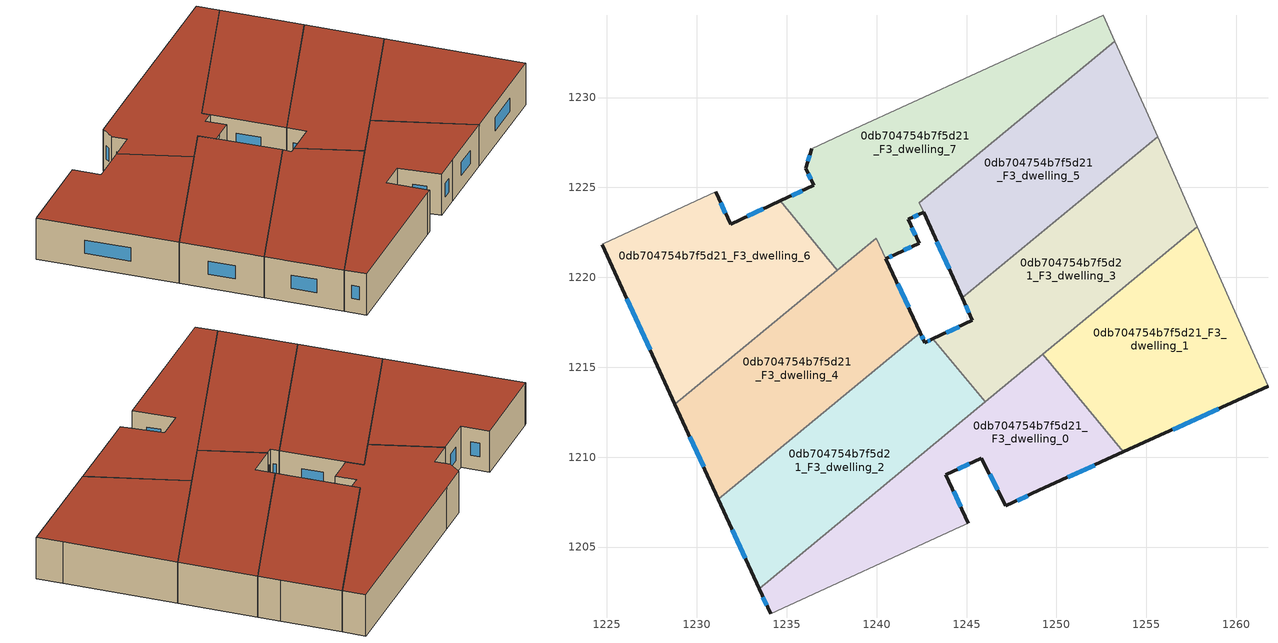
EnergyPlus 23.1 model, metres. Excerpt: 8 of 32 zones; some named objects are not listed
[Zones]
0db704754b7f5d21_F3_dwelling_0
 floor to 0db704754b7f5d21_F2_dwelling_0 (EU_floor_Construction): 1249.24,1215.71 1253.72,1210.29 1249.02,1208.15 1247.19,1207.3 1245.81,1209.93 1243.85,1209.03 1245.1,1206.33 1244.66,1206.13 1234.1,1201.28 1233.46,1202.69 z9
 wall outside (EU_wall_Construction): 1245.1,1206.33 1243.85,1209.03 1245.81,1209.93 1247.19,1207.3 1249.02,1208.15 1253.72,1210.29 / 1233.46,1202.69 1234.1,1201.28 z9:12
 wall adiabatic (EU_wall_Construction): 1234.1,1201.28 1244.66,1206.13 1245.1,1206.33 z9:12
 wall to 0db704754b7f5d21_F3_dwelling_1 (EU_wall_Construction): 1253.72,1210.29 1249.24,1215.71 z9:12
 wall to 0db704754b7f5d21_F3_dwelling_2 (EU_wall_Construction): 1246.03,1213.07 1233.46,1202.69 z9:12
 wall to 0db704754b7f5d21_F3_dwelling_3 (EU_wall_Construction): 1249.24,1215.71 1246.03,1213.07 z9:12
 window (EU_Window_Construction): 1250.62,1208.87 1252.12,1209.56 / 1247.81,1207.59 1248.4,1207.86 / 1246.28,1209.03 1246.72,1208.19 / 1244.52,1209.33 1245.14,1209.62 / 1244.68,1207.25 1244.28,1208.11 / 1233.68,1202.21 1233.88,1201.76 z10.02:10.98
 roof outside (EU_roof_Construction): 1249.02,1208.15 1253.72,1210.29 1249.24,1215.71 1233.46,1202.69 1234.1,1201.28 1244.66,1206.13 1245.1,1206.33 1243.85,1209.03 1245.81,1209.93 1247.19,1207.3 z12
0db704754b7f5d21_F3_dwelling_1
 floor to 0db704754b7f5d21_F2_dwelling_1 (EU_floor_Construction): 1257.83,1222.81 1261.02,1215.61 1261.76,1213.95 1253.72,1210.29 1249.24,1215.71 z9
 wall outside (EU_wall_Construction): 1253.72,1210.29 1261.77,1213.95 z9:12
 wall adiabatic (EU_wall_Construction): 1261.77,1213.95 1261.02,1215.61 1257.83,1222.81 z9:12
 wall to 0db704754b7f5d21_F3_dwelling_3 (EU_wall_Construction): 1257.83,1222.81 1249.24,1215.71 z9:12
 window (EU_Window_Construction): 1256.46,1211.53 1259.03,1212.7 z10.02:10.98
 roof outside (EU_roof_Construction): 1261.77,1213.95 1261.02,1215.61 1257.83,1222.81 1249.24,1215.71 1253.72,1210.29 z12
0db704754b7f5d21_F3_dwelling_2
 floor to 0db704754b7f5d21_F2_dwelling_2 (EU_floor_Construction): 1243.13,1216.58 1246.03,1213.07 1233.46,1202.69 1231.19,1207.66 1242.42,1216.93 1242.68,1216.37 z9
 wall outside (EU_wall_Construction): 1231.19,1207.66 1233.46,1202.69 / 1243.13,1216.58 1242.68,1216.37 1242.42,1216.93 z9:12
 wall to 0db704754b7f5d21_F3_dwelling_3 (EU_wall_Construction): 1246.03,1213.07 1243.13,1216.58 z9:12
 wall to 0db704754b7f5d21_F3_dwelling_4 (EU_wall_Construction): 1242.42,1216.93 1231.19,1207.66 z9:12
 window (EU_Window_Construction): 1231.96,1205.97 1232.69,1204.38 / 1242.59,1216.56 1242.51,1216.74 / 1242.98,1216.51 1242.83,1216.44 z10.02:10.98
 roof outside (EU_roof_Construction): 1246.03,1213.07 1243.13,1216.58 1242.68,1216.37 1242.42,1216.93 1231.19,1207.66 1233.46,1202.69 z12
0db704754b7f5d21_F3_dwelling_3
 floor to 0db704754b7f5d21_F2_dwelling_3 (EU_floor_Construction): 1255.62,1227.83 1257.83,1222.81 1246.03,1213.07 1243.13,1216.58 1245.33,1217.61 1244.76,1218.86 z9
 wall outside (EU_wall_Construction): 1244.76,1218.86 1245.33,1217.61 1243.13,1216.58 z9:12
 wall adiabatic (EU_wall_Construction): 1257.83,1222.81 1255.62,1227.83 z9:12
 wall to 0db704754b7f5d21_F3_dwelling_5 (EU_wall_Construction): 1255.62,1227.83 1244.76,1218.86 z9:12
 window (EU_Window_Construction): 1244.58,1217.26 1243.88,1216.93 / 1244.95,1218.43 1245.13,1218.03 z10.02:10.98
 roof outside (EU_roof_Construction): 1257.83,1222.81 1255.62,1227.83 1244.76,1218.86 1245.33,1217.61 1243.13,1216.58 1246.03,1213.07 z12
0db704754b7f5d21_F3_dwelling_4
 floor to 0db704754b7f5d21_F2_dwelling_4 (EU_floor_Construction): 1239.98,1222.18 1242.42,1216.93 1231.19,1207.66 1228.78,1212.94 z9
 wall outside (EU_wall_Construction): 1242.42,1216.93 1240.52,1221.03 / 1228.78,1212.94 1231.19,1207.66 z9:12
 wall to 0db704754b7f5d21_F3_dwelling_7 (EU_wall_Construction): 1240.52,1221.03 1239.98,1222.18 1237.81,1220.39 z9:12
 wall to 0db704754b7f5d21_F3_dwelling_6 (EU_wall_Construction): 1237.81,1220.39 1228.78,1212.94 z9:12
 window (EU_Window_Construction): 1241.77,1218.32 1241.16,1219.63 / 1229.6,1211.14 1230.37,1209.46 z10.02:10.98
 roof outside (EU_roof_Construction): 1242.42,1216.93 1239.98,1222.18 1228.78,1212.94 1231.19,1207.66 z12
0db704754b7f5d21_F3_dwelling_5
 floor to 0db704754b7f5d21_F2_dwelling_5 (EU_floor_Construction): 1253.25,1233.14 1254.98,1229.27 1255.62,1227.83 1244.76,1218.86 1242.36,1224.15 z9
 wall outside (EU_wall_Construction): 1242.61,1223.61 1244.76,1218.86 z9:12
 wall adiabatic (EU_wall_Construction): 1255.62,1227.83 1254.98,1229.27 1253.25,1233.14 z9:12
 wall to 0db704754b7f5d21_F3_dwelling_7 (EU_wall_Construction): 1253.25,1233.14 1242.36,1224.15 1242.61,1223.61 z9:12
 window (EU_Window_Construction): 1243.34,1221.99 1244.03,1220.48 z10.02:10.98
 roof outside (EU_roof_Construction): 1255.62,1227.83 1254.98,1229.27 1253.25,1233.14 1242.36,1224.15 1244.76,1218.86 z12
0db704754b7f5d21_F3_dwelling_6
 floor to 0db704754b7f5d21_F2_dwelling_6 (EU_floor_Construction): 1234.63,1224.25 1237.81,1220.39 1228.78,1212.94 1224.72,1221.82 1224.81,1221.86 1231.05,1224.75 1231.87,1222.96 z9
 wall outside (EU_wall_Construction): 1234.63,1224.25 1231.87,1222.96 1231.05,1224.75 / 1224.72,1221.82 1228.78,1212.94 z9:12
 wall adiabatic (EU_wall_Construction): 1231.05,1224.75 1224.81,1221.86 1224.72,1221.82 z9:12
 wall to 0db704754b7f5d21_F3_dwelling_7 (EU_wall_Construction): 1237.81,1220.39 1234.63,1224.25 z9:12
 window (EU_Window_Construction): 1233.69,1223.81 1232.81,1223.4 / 1226.11,1218.8 1227.4,1215.96 / 1231.59,1223.57 1231.33,1224.14 z10.02:10.98
 roof outside (EU_roof_Construction): 1237.81,1220.39 1234.63,1224.25 1231.87,1222.96 1231.05,1224.75 1224.81,1221.86 1224.72,1221.82 1228.78,1212.94 z12
0db704754b7f5d21_F3_dwelling_7
 floor to 0db704754b7f5d21_F2_dwelling_7 (EU_floor_Construction): 1252.61,1234.58 1253.25,1233.14 1242.36,1224.15 1242.61,1223.61 1241.75,1223.22 1242.37,1221.9 1241.07,1221.29 1241.06,1221.29 1240.52,1221.03 1239.98,1222.18 1237.81,1220.39 1234.63,1224.25 1236.49,1225.12 1236.04,1226.08 1236.39,1227.15 1238.49,1228.13 z9
 wall outside (EU_wall_Construction): 1240.52,1221.03 1241.06,1221.29 1241.07,1221.29 1242.37,1221.9 1241.75,1223.22 1242.61,1223.61 / 1236.39,1227.15 1236.04,1226.08 1236.49,1225.12 1234.63,1224.25 z9:12
 wall adiabatic (EU_wall_Construction): 1253.25,1233.14 1252.61,1234.58 1238.49,1228.13 1236.39,1227.15 z9:12
 window (EU_Window_Construction): 1240.7,1221.12 1240.87,1221.2 / 1235.86,1224.82 1235.26,1224.54 / 1236.2,1225.75 1236.34,1225.44 / 1236.27,1226.79 1236.16,1226.44 / 1242.04,1223.35 1242.32,1223.48 / 1242.16,1222.35 1241.96,1222.77 / 1241.51,1221.5 1241.93,1221.69 z10.02:10.98
 roof outside (EU_roof_Construction): 1242.37,1221.9 1241.75,1223.22 1242.61,1223.61 1242.36,1224.15 1253.25,1233.14 1252.61,1234.58 1238.49,1228.13 1236.39,1227.15 1236.04,1226.08 1236.49,1225.12 1234.63,1224.25 1237.81,1220.39 1239.98,1222.18 1240.52,1221.03 1241.06,1221.29 1241.07,1221.29 z12
[Building]
EU S2 Campaign: North Axis=0; Terrain=City; Solar Distribution=FullExterior
[Site:Location]
Vienna: Latitude=48; Longitude=16.5; Time Zone=1; Elevation=183
[SizingPeriod:WeatherFileDays]
AnnualSizingPeriod: Begin Month=1; Begin Day of Month=1; End Month=12; End Day of Month=31; Day of Week for Start Day=Monday; Use Weather File Daylight Saving Period=No; Use Weather File Rain and Snow Indicators=No
[MATERIAL]
EU_InternalMass_Material: Roughness=MediumRough; Thickness=0.1; Conductivity=1; Density=1800; Specific Heat=900; Thermal Absorptance=0.9; Solar Absorptance=0.7; Visible Absorptance=0.7
[MATERIAL:NOMASS] Roughness=MediumRough; Thermal Absorptance=0.9; Solar Absorptance=0.7; Visible Absorptance=0.7
Name | Thermal Resistance
EU_wall_NoMass | 0.942466
EU_roof_NoMass | 0.551687
EU_floor_NoMass | 0.66527
[WINDOWMATERIAL:SIMPLEGLAZINGSYSTEM]
EU_Window_SimpleGlazing: UFactor=2.03367; Solar Heat Gain Coefficient=0.65; Visible Transmittance=0.65
[CONSTRUCTION]
EU_wall_Construction: EU_wall_NoMass
EU_roof_Construction: EU_roof_NoMass
EU_floor_Construction: EU_floor_NoMass
EU_Window_Construction: EU_Window_SimpleGlazing
EU_InternalMass_Construction: EU_InternalMass_Material
[ZONE] Type=1; Multiplier=1; Ceiling Height=autocalculate; Floor Area=autocalculate; Part of Total Floor Area=Yes
Name | Volume
0db704754b7f5d21_F3_dwelling_0 | 246.08
0db704754b7f5d21_F3_dwelling_1 | 246.082
0db704754b7f5d21_F3_dwelling_2 | 246.089
0db704754b7f5d21_F3_dwelling_3 | 246.103
0db704754b7f5d21_F3_dwelling_4 | 244.359
0db704754b7f5d21_F3_dwelling_5 | 237.053
0db704754b7f5d21_F3_dwelling_6 | 246.094
0db704754b7f5d21_F3_dwelling_7 | 256.778
[INTERNALMASS] Construction=EU_InternalMass_Construction
Name | Zone or ZoneList | Surface Area
0db704754b7f5d21_F3_dwelling_0_EU_InternalMass | 0db704754b7f5d21_F3_dwelling_0 | 82.0267
0db704754b7f5d21_F3_dwelling_1_EU_InternalMass | 0db704754b7f5d21_F3_dwelling_1 | 82.0272
0db704754b7f5d21_F3_dwelling_2_EU_InternalMass | 0db704754b7f5d21_F3_dwelling_2 | 82.0301
0db704754b7f5d21_F3_dwelling_3_EU_InternalMass | 0db704754b7f5d21_F3_dwelling_3 | 82.0339
0db704754b7f5d21_F3_dwelling_4_EU_InternalMass | 0db704754b7f5d21_F3_dwelling_4 | 81.469
0db704754b7f5d21_F3_dwelling_5_EU_InternalMass | 0db704754b7f5d21_F3_dwelling_5 | 79.0158
0db704754b7f5d21_F3_dwelling_6_EU_InternalMass | 0db704754b7f5d21_F3_dwelling_6 | 82.0313
0db704754b7f5d21_F3_dwelling_7_EU_InternalMass | 0db704754b7f5d21_F3_dwelling_7 | 85.5928
[OTHEREQUIPMENT] Fuel Type=Electricity; Design Level Calculation Method=Watts/Area; Power per Zone Floor Area=1; Fraction Latent=0; Fraction Radiant=0; Fraction Lost=0; Carbon Dioxide Generation Rate=0; EndUse Subcategory=EU_Step8_InternalGains
Name | Zone or ZoneList or Space or SpaceList | Schedule
EU_Step8_InternalGain_0db704754b7f5d21_F3_dwelling_0_f000 | 0db704754b7f5d21_F3_dwelling_0 | EU_Step8_GainSchedule_0db704754b7f5d21_F3_dwelling_0_f000
EU_Step8_InternalGain_0db704754b7f5d21_F3_dwelling_1_f000 | 0db704754b7f5d21_F3_dwelling_1 | EU_Step8_GainSchedule_0db704754b7f5d21_F3_dwelling_1_f000
EU_Step8_InternalGain_0db704754b7f5d21_F3_dwelling_2_f000 | 0db704754b7f5d21_F3_dwelling_2 | EU_Step8_GainSchedule_0db704754b7f5d21_F3_dwelling_2_f000
EU_Step8_InternalGain_0db704754b7f5d21_F3_dwelling_3_f000 | 0db704754b7f5d21_F3_dwelling_3 | EU_Step8_GainSchedule_0db704754b7f5d21_F3_dwelling_3_f000
EU_Step8_InternalGain_0db704754b7f5d21_F3_dwelling_4_f000 | 0db704754b7f5d21_F3_dwelling_4 | EU_Step8_GainSchedule_0db704754b7f5d21_F3_dwelling_4_f000
EU_Step8_InternalGain_0db704754b7f5d21_F3_dwelling_5_f000 | 0db704754b7f5d21_F3_dwelling_5 | EU_Step8_GainSchedule_0db704754b7f5d21_F3_dwelling_5_f000
EU_Step8_InternalGain_0db704754b7f5d21_F3_dwelling_6_f000 | 0db704754b7f5d21_F3_dwelling_6 | EU_Step8_GainSchedule_0db704754b7f5d21_F3_dwelling_6_f000
EU_Step8_InternalGain_0db704754b7f5d21_F3_dwelling_7_f000 | 0db704754b7f5d21_F3_dwelling_7 | EU_Step8_GainSchedule_0db704754b7f5d21_F3_dwelling_7_f000
[ZONEVENTILATION:DESIGNFLOWRATE] Schedule=EU_AlwaysOn; Design Flow Rate Calculation Method=AirChanges/Hour; Air Changes per Hour=0.530523; Ventilation Type=Natural; Fan Pressure Rise=0; Fan Total Efficiency=1; Constant Term Coefficient=1; Temperature Term Coefficient=0; Velocity Term Coefficient=0; Velocity Squared Term Coefficient=0; Minimum Indoor Temperature=-100; Maximum Indoor Temperature=100; Delta Temperature=-100; Minimum Outdoor Temperature=-100; Maximum Outdoor Temperature=100; Maximum Wind Speed=40
Name | Zone or ZoneList or Space or SpaceList
EU_ConstantAir_0db704754b7f5d21_F3_dwelling_0 | 0db704754b7f5d21_F3_dwelling_0
EU_ConstantAir_0db704754b7f5d21_F3_dwelling_1 | 0db704754b7f5d21_F3_dwelling_1
EU_ConstantAir_0db704754b7f5d21_F3_dwelling_2 | 0db704754b7f5d21_F3_dwelling_2
EU_ConstantAir_0db704754b7f5d21_F3_dwelling_3 | 0db704754b7f5d21_F3_dwelling_3
EU_ConstantAir_0db704754b7f5d21_F3_dwelling_4 | 0db704754b7f5d21_F3_dwelling_4
EU_ConstantAir_0db704754b7f5d21_F3_dwelling_5 | 0db704754b7f5d21_F3_dwelling_5
EU_ConstantAir_0db704754b7f5d21_F3_dwelling_6 | 0db704754b7f5d21_F3_dwelling_6
EU_ConstantAir_0db704754b7f5d21_F3_dwelling_7 | 0db704754b7f5d21_F3_dwelling_7
[HVACTEMPLATE:ZONE:IDEALLOADSAIRSYSTEM] System Availability Schedule=EU_AlwaysOn; Maximum Heating Supply Air Temperature=50; Minimum Cooling Supply Air Temperature=13; Maximum Heating Supply Air Humidity Ratio=0.0156; Minimum Cooling Supply Air Humidity Ratio=0.0077; Heating Limit=NoLimit; Cooling Limit=NoLimit; Heating Availability Schedule=EU_AlwaysOn; Cooling Availability Schedule=EU_CoolingOff; Dehumidification Control Type=ConstantSensibleHeatRatio; Cooling Sensible Heat Ratio=0.7; Dehumidification Setpoint=60; Humidification Control Type=None; Humidification Setpoint=30; Outdoor Air Method=None; Outdoor Air Flow Rate per Person=0.00944; Outdoor Air Flow Rate per Zone Floor Area=0; Outdoor Air Flow Rate per Zone=0; Demand Controlled Ventilation Type=None; Outdoor Air Economizer Type=NoEconomizer; Heat Recovery Type=None; Sensible Heat Recovery Effectiveness=0.7; Latent Heat Recovery Effectiveness=0.65
Name | Template Thermostat
0db704754b7f5d21_F3_dwelling_0 | EU_HeatOnly_0db704754b7f5d21_F3_dwelling_0
0db704754b7f5d21_F3_dwelling_1 | EU_HeatOnly_0db704754b7f5d21_F3_dwelling_1
0db704754b7f5d21_F3_dwelling_2 | EU_HeatOnly_0db704754b7f5d21_F3_dwelling_2
0db704754b7f5d21_F3_dwelling_3 | EU_HeatOnly_0db704754b7f5d21_F3_dwelling_3
0db704754b7f5d21_F3_dwelling_4 | EU_HeatOnly_0db704754b7f5d21_F3_dwelling_4
0db704754b7f5d21_F3_dwelling_5 | EU_HeatOnly_0db704754b7f5d21_F3_dwelling_5
0db704754b7f5d21_F3_dwelling_6 | EU_HeatOnly_0db704754b7f5d21_F3_dwelling_6
0db704754b7f5d21_F3_dwelling_7 | EU_HeatOnly_0db704754b7f5d21_F3_dwelling_7
[SIZING:ZONE] Zone Cooling Design Supply Air Temperature Input Method=SupplyAirTemperature; Zone Cooling Design Supply Air Temperature=13; Zone Heating Design Supply Air Temperature Input Method=SupplyAirTemperature; Zone Heating Design Supply Air Temperature=50; Zone Cooling Design Supply Air Humidity Ratio=0.008; Zone Heating Design Supply Air Humidity Ratio=0.008; Cooling Design Air Flow Method=DesignDay; Cooling Design Air Flow Rate=0; Cooling Minimum Air Flow per Zone Floor Area=0.000762; Cooling Minimum Air Flow=0; Cooling Minimum Air Flow Fraction=0.2; Heating Design Air Flow Method=DesignDay; Heating Design Air Flow Rate=0; Heating Maximum Air Flow per Zone Floor Area=0.002032; Heating Maximum Air Flow=0.141576; Heating Maximum Air Flow Fraction=0.3; Account for Dedicated Outdoor Air System=No; Dedicated Outdoor Air System Control Strategy=NeutralSupplyAir; Dedicated Outdoor Air Low Setpoint Temperature for Design=autosize; Dedicated Outdoor Air High Setpoint Temperature for Design=autosize; Zone Load Sizing Method=Sensible Load Only No Latent Load; Zone Latent Cooling Design Supply Air Humidity Ratio Input Method=HumidityRatioDifference; Zone Cooling Design Supply Air Humidity Ratio Difference=0.005; Zone Latent Heating Design Supply Air Humidity Ratio Input Method=HumidityRatioDifference; Zone Humidification Design Supply Air Humidity Ratio Difference=0.005
0db704754b7f5d21_F3_dwelling_0; 0db704754b7f5d21_F3_dwelling_1; 0db704754b7f5d21_F3_dwelling_2; 0db704754b7f5d21_F3_dwelling_3; 0db704754b7f5d21_F3_dwelling_4; 0db704754b7f5d21_F3_dwelling_5; 0db704754b7f5d21_F3_dwelling_6; 0db704754b7f5d21_F3_dwelling_7
[SCHEDULE:CONSTANT]
Name | Hourly Value
EU_AlwaysOn | 1
EU_CoolingOff | 0
[SCHEDULE:FILE] Column Number=1; Rows to Skip at Top=0; Number of Hours of Data=8760; Column Separator=Comma; Interpolate to Timestep=No; Minutes per Item=60; Adjust Schedule for Daylight Savings=Yes
Name | File
EU_Step8_GainSchedule_0db704754b7f5d21_F3_dwelling_0_f000 | ../../schedules/0db704754b7f5d21/0db704754b7f5d21_F3_dwelling_0_f000_gain.csv
EU_Step8_GainSchedule_0db704754b7f5d21_F3_dwelling_1_f000 | ../../schedules/0db704754b7f5d21/0db704754b7f5d21_F3_dwelling_1_f000_gain.csv
EU_Step8_GainSchedule_0db704754b7f5d21_F3_dwelling_2_f000 | ../../schedules/0db704754b7f5d21/0db704754b7f5d21_F3_dwelling_2_f000_gain.csv
EU_Step8_GainSchedule_0db704754b7f5d21_F3_dwelling_3_f000 | ../../schedules/0db704754b7f5d21/0db704754b7f5d21_F3_dwelling_3_f000_gain.csv
EU_Step8_GainSchedule_0db704754b7f5d21_F3_dwelling_4_f000 | ../../schedules/0db704754b7f5d21/0db704754b7f5d21_F3_dwelling_4_f000_gain.csv
EU_Step8_GainSchedule_0db704754b7f5d21_F3_dwelling_5_f000 | ../../schedules/0db704754b7f5d21/0db704754b7f5d21_F3_dwelling_5_f000_gain.csv
EU_Step8_GainSchedule_0db704754b7f5d21_F3_dwelling_6_f000 | ../../schedules/0db704754b7f5d21/0db704754b7f5d21_F3_dwelling_6_f000_gain.csv
EU_Step8_GainSchedule_0db704754b7f5d21_F3_dwelling_7_f000 | ../../schedules/0db704754b7f5d21/0db704754b7f5d21_F3_dwelling_7_f000_gain.csv
